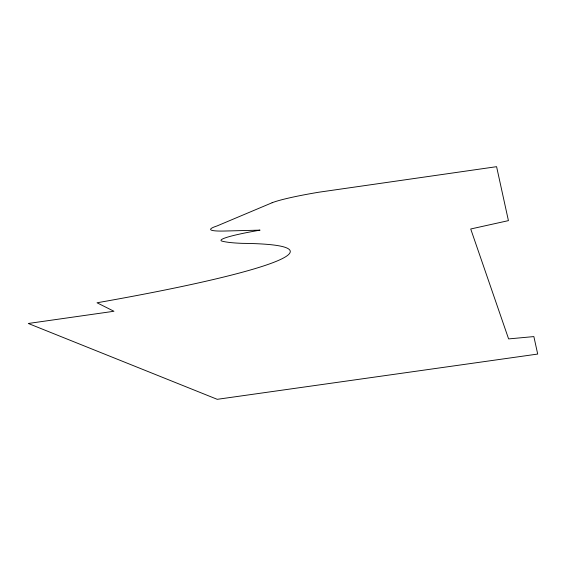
<?xml version="1.0" encoding="UTF-8"?>
<svg xmlns="http://www.w3.org/2000/svg" width="566" height="566" viewBox="0 0 566 566"><rect width="100%" height="100%" fill="white"/><g stroke="black" fill="none" stroke-linecap="round" stroke-linejoin="round"><path stroke-width="0.85" d="M272.126 202.741L216.955 225.983A71.953 6 -7.9 0 0 225.056 231.02L260.049 230.143A64.199 5.172 -7.9 0 0 222.452 241.25A279.321 22.711 -8.1 0 0 242.623 243.359A394.792 29.857 -7.5 0 1 97.027 302.782L113.95 311.272L28.3 323.476L217.238 399.32L537.7 354.061L533.865 336.586L508.608 338.914L470.721 228.989L508.424 220.634L496.587 166.68L318.736 192.228A72.851 6.346 -8 0 0 272.126 202.741"/></g></svg>
